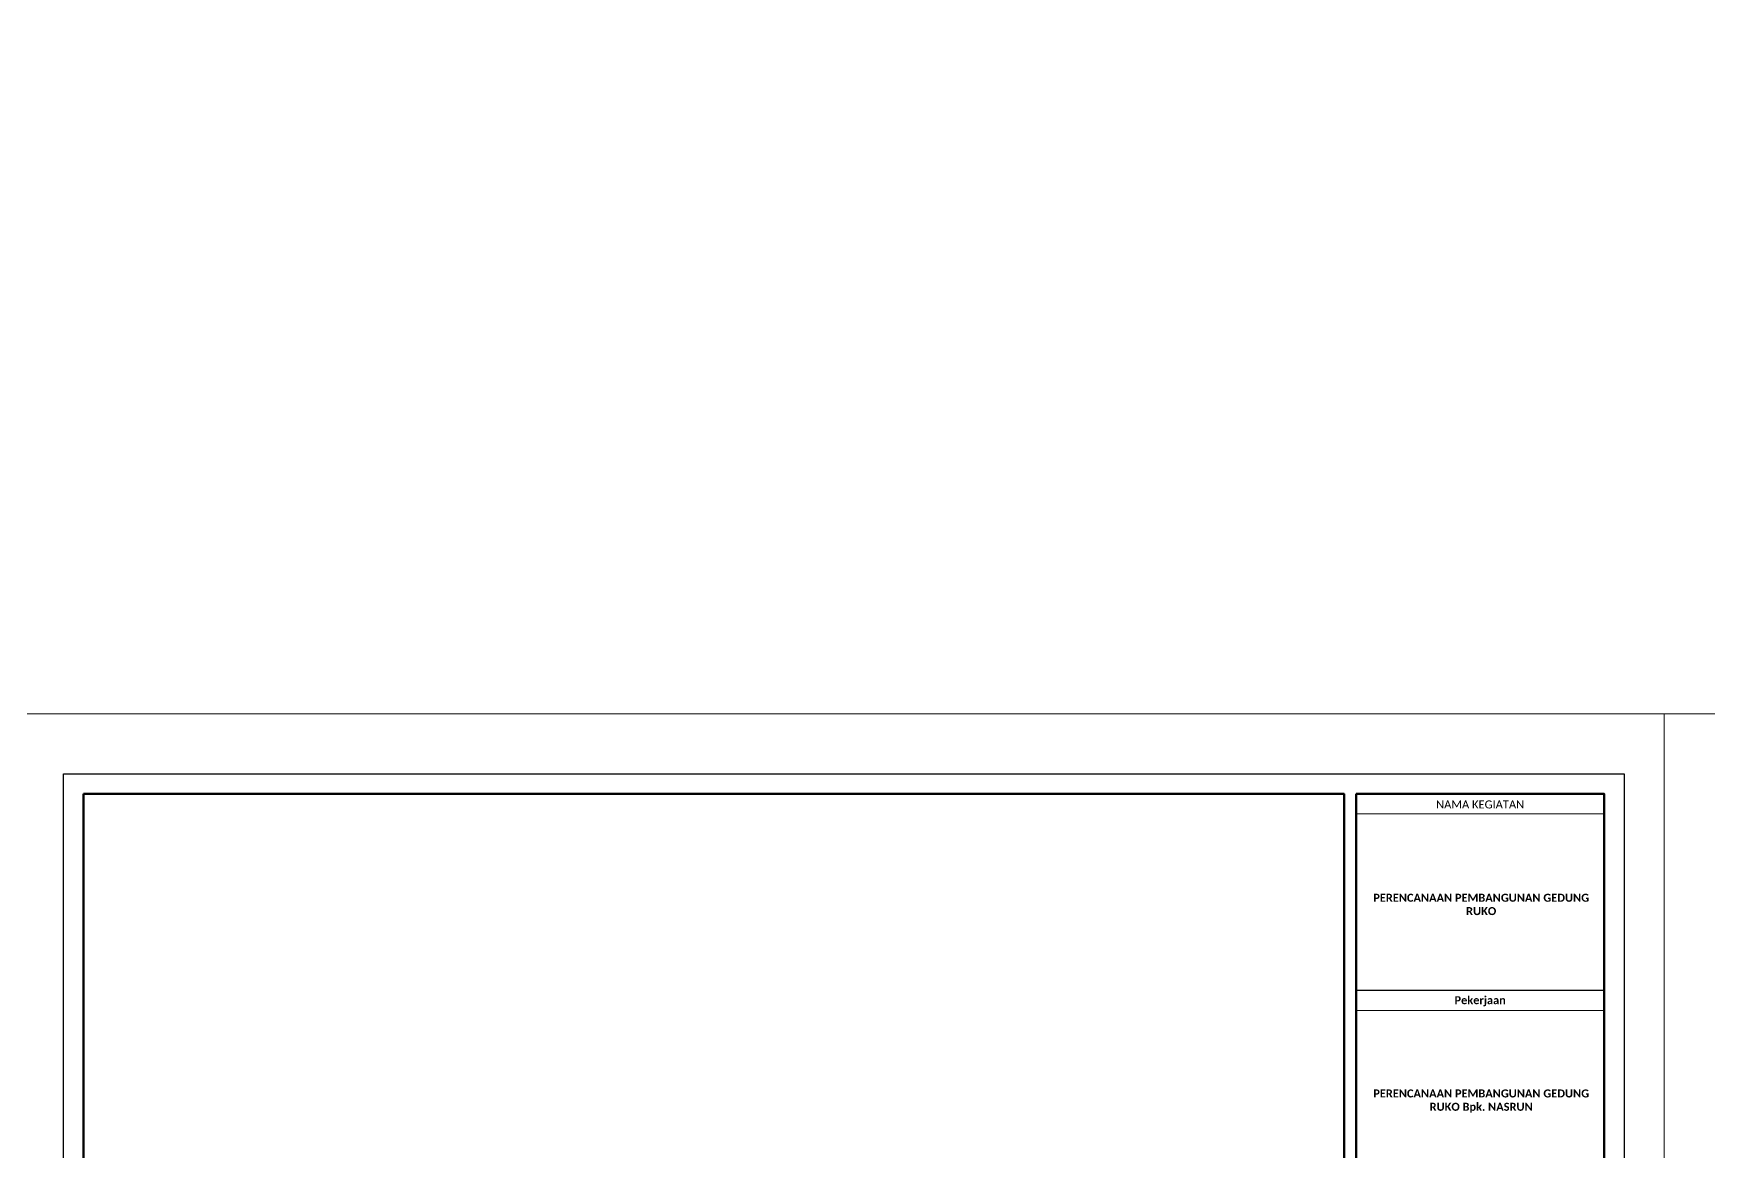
# Model space of a CAD drawing. Header units: centimetres. Extents: x -377343 to 693706, y 194584 to 813780.
# Drawn here: x 190401 to 193626, y 499954 to 502107 of the extents above; entities that cross this region are included whole.
import ezdxf

# ---------------------------------------------------------------- set-up
doc = ezdxf.new("R2010")
doc.units = ezdxf.units.CM
for name, color, linetype, lineweight in [('a. line t', 7, 'Continuous', 50), ('Kertas', 252, 'Continuous', 20), ('Legenda', 252, 'Continuous', 20)]:
    doc.layers.add(name, color=color, linetype=linetype, lineweight=lineweight)
doc.layers.add('PIPA', color=11, linetype='Continuous')
doc.styles.get("Standard").update_dxf_attribs({"font": 'arial.ttf'})

msp = doc.modelspace()

# ---------------------------------------------------------------- linework, layer by layer
at = {"layer": 'Kertas'}
for points in [[(190343.176, 500796.755), (193540.519, 500796.755), (193540.519, 498508.536), (190343.176, 498508.536)], [(193540.519, 500796.755), (197981.273, 500796.755), (197981.273, 497618.673), (193540.519, 497618.673)]]:
    msp.add_lwpolyline(points, close=True, dxfattribs=at)
at = {"layer": 'Legenda', "color": 1, "lineweight": 20}
for p, q in [((193424.953, 500604.144), (192947.277, 500604.144)), ((193424.953, 500225.439), (192947.277, 500225.439))]:
    msp.add_line(p, q, dxfattribs=at)
at = {"layer": 'Legenda', "color": 1, "lineweight": 30}
msp.add_line((193424.953, 500263.961), (192947.277, 500263.961), dxfattribs=at)
at = {"layer": 'Legenda', "color": 5, "lineweight": 30}
msp.add_lwpolyline([(190458.743, 500681.188), (193463.475, 500681.188), (193463.475, 498585.58), (190458.743, 498585.58)], close=True, dxfattribs=at)
at = {"layer": 'Legenda', "color": 1, "lineweight": 50}
for points in [[(190497.265, 500642.666), (192924.164, 500642.666), (192924.164, 498624.103), (190497.265, 498624.103)], [(192947.277, 500642.666), (193424.953, 500642.666), (193424.953, 498624.103), (192947.277, 498624.103)]]:
    msp.add_lwpolyline(points, close=True, dxfattribs=at)
at = {"layer": 'PIPA', "lineweight": 35, "extrusion": (0, 0.816497, 0.57735), "elevation": 193451.324}
msp.add_lwpolyline([(-421704.212, -325591.681), (-159560.265, -63447.734), (377343.333, -600351.331), (-158232.47, -1135927.133), (-693706.405, -600453.199), (-454216.825, -360963.619)], dxfattribs=at)

# ---------------------------------------------------------------- texts
at = {"layer": 'a. line t', "color": 2, "lineweight": 20, "char_height": 15.40888, "attachment_point": 5}
for s, insert, width in [('{\\fCandara|b0|i0|c0|p34;NAMA KEGIATAN}', (193186.115, 500622.332), 477.67534), ('{\\fCandara|b1|i0|c0|p34;PERENCANAAN PEMBANGUNAN GEDUNG RUKO}', (193188.073, 500429.733), 417.68214), ('{\\fCandara|b1|i0|c0|p34;Pekerjaan}', (193186.115, 500243.396), 477.67534), ('{\\fCandara|b1|i0|c0|p34;PERENCANAAN PEMBANGUNAN GEDUNG RUKO Bpk. NASRUN}', (193188.073, 500051.028), 417.68214)]:
    msp.add_mtext(s, dxfattribs=dict(at, insert=insert, width=width))

doc.saveas('drawing.dxf')
